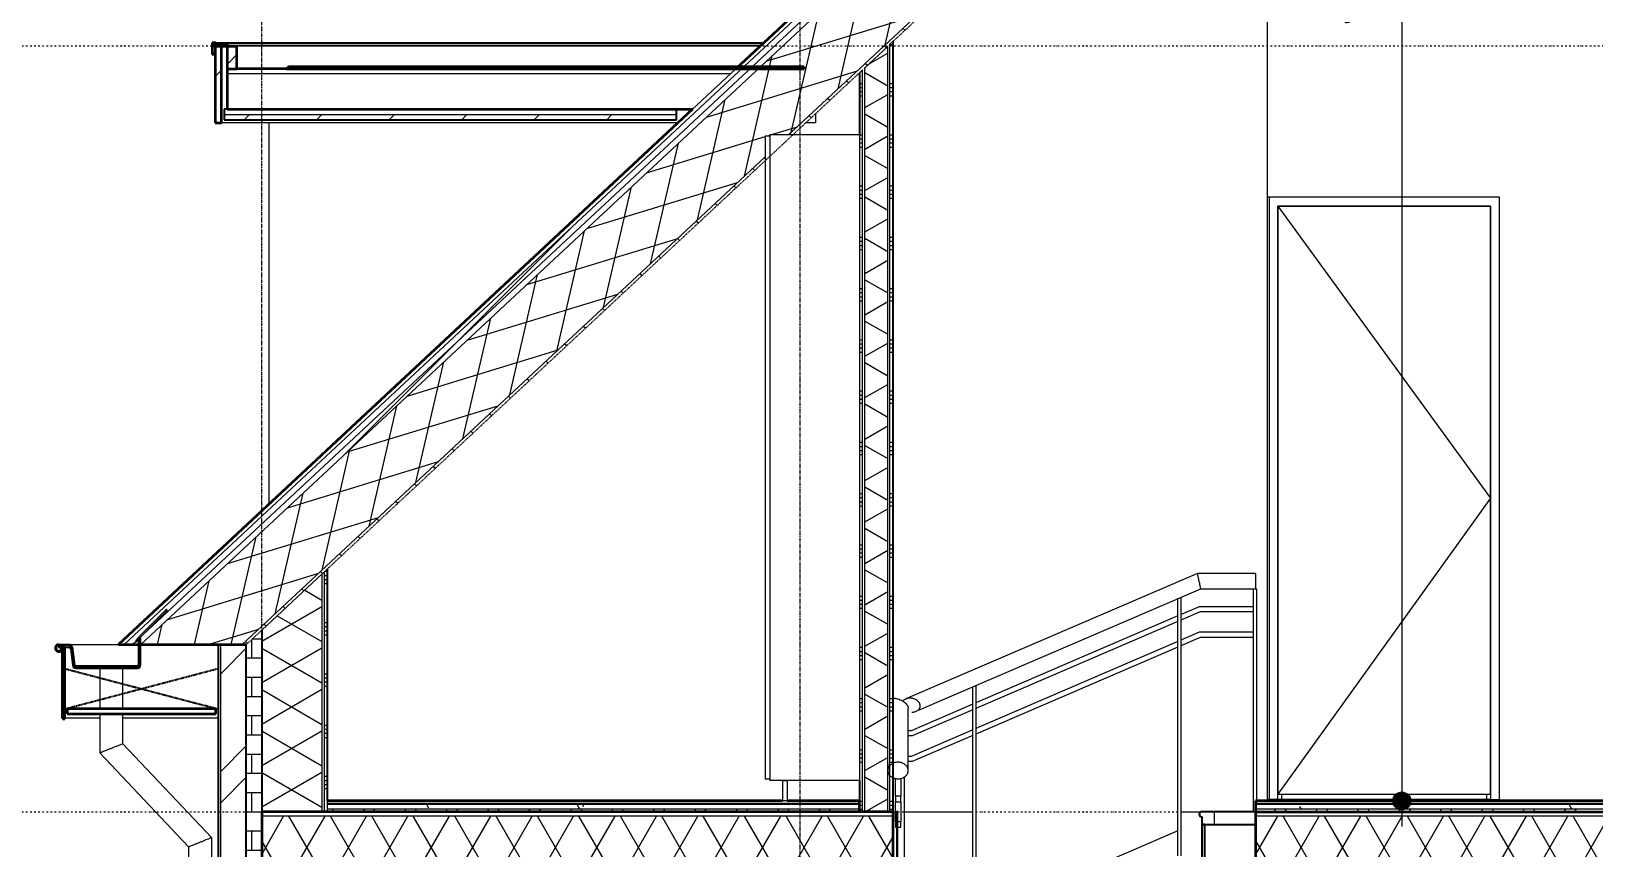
# Model space of a CAD drawing. Header units: millimetres. Extents: x -8591 to 211781, y -3000 to 31870.
# Drawn here: x 176928 to 183026, y 2959 to 6145 of the extents above; entities that cross this region are included whole.
import ezdxf

# ---------------------------------------------------------------- set-up
doc = ezdxf.new("R2010")
doc.units = ezdxf.units.MM
for name, pattern in [('Dash dot', [15.875, 6.35, -4.7625, 0, -4.7625]), ('dash-dot', [5, 3, -1, 0, -1]), ('grid', [24, 15, -3, 3, -3]), ('Overhead', [3.96875, 2.38125, -1.5875])]:
    doc.linetypes.add(name, pattern=pattern)
for name, color, linetype, lineweight in [('A-ANNO-DIMS', 211, 'Continuous', 9), ('A-ANNO-DIMS-100', 211, 'Continuous', 9), ('A-CLNG', 13, 'Continuous', 9), ('A-CLNG-PATT', 13, 'Continuous', 25), ('A-DETL', 90, 'Continuous', 9), ('A-DETL-GENF', 92, 'Continuous', 9), ('A-DOOR', 31, 'Continuous', 9), ('A-FLOR', 192, 'Continuous', 9), ('A-FLOR-HRAL', 11, 'Continuous', 9), ('A-FLOR-LEVL', 51, 'Continuous', 9), ('A-FLOR-MCUT', 51, 'Continuous', 9), ('A-FLOR-OVHD', 1, 'Overhead', 9), ('A-FLOR-PATT', 8, 'Continuous', 9), ('A-ROOF', 132, 'Continuous', 9), ('A-ROOF-MCUT', 132, 'Continuous', 35), ('A-ROOF-OTLN', 132, 'Continuous', 9), ('A-ROOF-PATT', 132, 'Continuous', 35), ('A-WALL', 113, 'Continuous', 9), ('A-WALL-PATT', 111, 'Continuous', 25), ('I-FURN', 30, 'Continuous', 9), ('I-WALL', 2, 'Continuous', 9), ('S-COLS', 52, 'Continuous', 9), ('S-GRID', 1, 'Continuous', 9), ('S-STRS', 31, 'Continuous', 9)]:
    doc.layers.add(name, color=color, linetype=linetype, lineweight=lineweight)
doc.styles.add('Calibri_1', font='calibri.ttf', dxfattribs={"height": 200})
doc.dimstyles.new('00_BR_maatvoering_2_0mm_1', dxfattribs={"dimscale": 304.8, "dimtxt": 235.469685, "dimasz": 0.918635, "dimexe": 0.328084, "dimexo": 0.0625, "dimgap": 0.229659, "dimtad": 1, "dimdec": 0, "dimzin": 0, "dimdsep": 46, "dimtxsty": 'Calibri_1', "dimblk1": 'DOTSMALL', "dimblk2": 'DOTSMALL', "dimsah": 1, "dimcen": 0.09, "dimdle": 0.328084, "dimazin": 0, "dimtfac": 1, "dimtdec": 4, "dimtix": 1, "dimtmove": 2, "dimatfit": 3, "dimfxl": 0.328084, "dimfxlon": 1, "dimtvp": 1, "dimtfill": 1, "dimtolj": 1, "dimtzin": 0, "dimarcsym": 2})
pattern_1 = [(360, (180159.71, 4541.5), (4e-13, 200), []), (360, (180159.71, 4525.5), (4e-13, 200), []), (360, (180159.71, 4509.5), (4e-13, 200), []), (360, (180159.71, 4493.5), (4e-13, 200), [])]
pattern_2 = [(45, (183644.9, 3200), (-141.4214, 141.4214), [])]

# ---------------------------------------------------------------- blocks, each defined once
blk = doc.blocks.new('32_EA_binnenkozijn_hardhout_deurzonderbovenlicht - 900x2730-1443313-B-B')
at = {"layer": 'A-DOOR'}
for p, q in [((-7142.9, 5498), (-7150.9, 5498)), ((-7142.9, 3148), (-7142.9, 5498)), ((-7142.9, 3148), (-7150.9, 3148))]:
    blk.add_line(p, q, dxfattribs=at)
blk = doc.blocks.new('32_EA_binnenkozijn_hardhout_deurzonderbovenlicht - 900x2730-1443314-B-B')
at = {"layer": 'A-DOOR'}
for p, q in [((-6244.9, 5498), (-7142.9, 5498)), ((-6244.9, 3148), (-6244.9, 5498)), ((-7109.9, 5463), (-6279.9, 4323)), ((-6279.9, 5463), (-7109.9, 5463)), ((-7109.9, 5463), (-7109.9, 3168)), ((-7109.9, 3148), (-7109.9, 5463)), ((-7109.9, 5463), (-6279.9, 5463)), ((-6279.9, 3168), (-6279.9, 5463)), ((-6279.9, 5463), (-6279.9, 3148)), ((-6279.9, 4323), (-7109.9, 3168)), ((-7109.9, 3148), (-7142.9, 3148)), ((-7109.9, 3168), (-6279.9, 3168)), ((-7094.9, 3168), (-7094.9, 3148)), ((-6294.9, 3168), (-6294.9, 3148)), ((-6279.9, 3148), (-6244.9, 3148))]:
    blk.add_line(p, q, dxfattribs=at)
blk = doc.blocks.new('73_EA_Standaard_kledingkast_IKEA - 950x350x2600-502274-B-B')
at = {"layer": 'I-FURN'}
for p, q in [((-9110.9, 5737), (-9092.9, 5737)), ((-9110.9, 5737), (-9110.9, 3227)), ((-9092.9, 5742), (-8742.9, 5742)), ((-9092.9, 5742), (-9092.9, 3222)), ((-8742.9, 5742), (-8742.9, 3222)), ((-9092.9, 3227), (-9110.9, 3227)), ((-8742.9, 3222), (-9092.9, 3222)), ((-9042.9, 3222), (-9024.9, 3222)), ((-9042.9, 3222), (-9042.9, 3142)), ((-9024.9, 3222), (-9024.9, 3142)), ((-9024.9, 3142), (-9042.9, 3142))]:
    blk.add_line(p, q, dxfattribs=at)
blk = doc.blocks.new('Railing - 50 x 12mm-673301-B-B')
at = {"layer": 'A-FLOR-HRAL'}
for p, q in [((-7204.9, 3100), (-7204.9, 3969.8)), ((-7204.9, 3969.8), (-7192.9, 3969.8)), ((-7192.9, 3969.8), (-7192.9, 3142))]:
    blk.add_line(p, q, dxfattribs=at)
blk = doc.blocks.new('Railing - 800mm-3473126-B-B')
at = {"layer": 'A-FLOR-HRAL', "lineweight": 18}
blk.add_line((-8593.2, 3101.1), (-8598.2, 3101.1), dxfattribs=at)
at = {"layer": 'A-FLOR-HRAL'}
for p, q in [((-8598.2, 3101.1), (-8598.2, 2919.2)), ((-8593.2, 2919.2), (-8593.2, 3101.1)), ((-8593.2, 2919.2), (-8598.2, 2919.2)), ((-8598.2, 2919.2), (-8598.2, 2177.2)), ((-8593.2, 2177.2), (-8593.2, 2919.2)), ((-8598.2, 2177.2), (-8593.2, 2177.2))]:
    blk.add_line(p, q, dxfattribs=at)
blk = doc.blocks.new('Railing - 50 x 12mm-3473128-B-B')
at = {"layer": 'A-FLOR-HRAL'}
for p, q in [((-8566.5, 2411.1), (-8566.5, 3236.1)), ((-8616.5, 2847), (-8616.5, 2411.1))]:
    blk.add_line(p, q, dxfattribs=at)
blk = doc.blocks.new('Railing - 50 x 12mm-3473130-B-B')
at = {"layer": 'A-FLOR-HRAL'}
for p, q in [((-8300.2, 3586.9), (-8288.2, 3592)), ((-8300.2, 2583.3), (-8300.2, 3586.9)), ((-8288.2, 3592), (-8288.2, 2583.3))]:
    blk.add_line(p, q, dxfattribs=at)
blk = doc.blocks.new('Railing - 800mm-3473132-B-B')
at = {"layer": 'A-FLOR-HRAL'}
blk.add_line((-7500.2, 3025.2), (-8288.2, 2685.9), dxfattribs=at)
blk = doc.blocks.new('Railing - Railing-654637-B-B')
at = {"layer": 'A-FLOR-HRAL'}
for p, q in [((-7423.1, 4030), (-8561.4, 3539.9)), ((-7196.9, 4030), (-7423.1, 4030)), ((-8521.2, 3491.9), (-7410.7, 3970)), ((-7410.7, 3970), (-7196.9, 3970)), ((-7196.9, 3970.7), (-7196.9, 3970)), ((-7500.2, 3864.1), (-8288.2, 3524.9)), ((-7500.2, 3842.4), (-8288.2, 3503.1)), ((-7412.8, 3880), (-7488.2, 3847.5)), ((-7416.9, 3900), (-7487.2, 3869.7)), ((-7204.9, 3900), (-7416.9, 3900)), ((-7204.9, 3880), (-7412.8, 3880)), ((-7416.9, 3800), (-7488.2, 3769.3)), ((-7204.9, 3800), (-7416.9, 3800)), ((-7500.2, 3764.1), (-8288.2, 3424.9)), ((-7500.2, 3742.4), (-8288.2, 3403.1)), ((-7412.8, 3780), (-7488.2, 3747.5)), ((-7204.9, 3780), (-7412.8, 3780)), ((-8552.1, 3260.7), (-8552.1, 3503.9)), ((-8300.2, 3519.7), (-8541.3, 3415.9)), ((-8300.2, 3497.9), (-8537.2, 3395.9)), ((-8541.3, 3415.9), (-8552.1, 3415.9)), ((-8300.2, 3419.7), (-8541.3, 3315.9)), ((-8537.2, 3395.9), (-8552.1, 3395.9)), ((-8300.2, 3397.9), (-8537.2, 3295.9)), ((-8541.3, 3315.9), (-8552.1, 3315.9)), ((-8537.2, 3295.9), (-8552.1, 3295.9)), ((-8632.1, 3286.5), (-8632.1, 3260.7)), ((-8601.5, 3160.7), (-8601.5, 3229.3)), ((-8581.5, 3229.6), (-8581.5, 3160.7)), ((-8601.5, 3060.7), (-8601.5, 3139.1)), ((-8581.5, 3139.1), (-8581.5, 3060.7))]:
    blk.add_line(p, q, dxfattribs=at)
at = {"layer": 'A-FLOR-HRAL', "lineweight": 18}
for p, q in [((-8601.5, 3160.7), (-8601.5, 3139.1)), ((-8581.5, 3160.7), (-8601.5, 3160.7)), ((-8601.5, 3139.1), (-8581.5, 3139.1)), ((-8581.5, 3139.1), (-8581.5, 3160.7)), ((-8601.5, 3060.7), (-8601.5, 3039.1)), ((-8581.5, 3060.7), (-8601.5, 3060.7)), ((-8581.5, 3039.1), (-8581.5, 3060.7)), ((-8601.5, 3039.1), (-8598.2, 3039.1)), ((-8593.2, 3039.1), (-8581.5, 3039.1))]:
    blk.add_line(p, q, dxfattribs=at)
at = {"layer": 'A-FLOR-HRAL', "flags": 128}
for points in [[(-7196.9, 4030), (-7196.9, 4029.2), (-7196.9, 4027), (-7196.9, 4023.5), (-7196.9, 4018.7), (-7196.9, 4013), (-7196.9, 4006.7), (-7196.9, 4000)], [(-7196.9, 4000), (-7196.9, 3993.3), (-7196.9, 3987), (-7196.9, 3981.3), (-7196.9, 3976.5), (-7196.9, 3973), (-7196.9, 3970.8)]]:
    blk.add_lwpolyline(points, dxfattribs=at)
at = {"layer": 'A-FLOR-HRAL'}
for points, knots in [([(-7416.9, 4000), (-7417.3, 4002.2), (-7418.3, 4006.7), (-7420, 4015.3), (-7421.7, 4023.4), (-7422.8, 4028.9), (-7423.1, 4030), (-7423.1, 4030)], [0, 0, 0, 0, 0.142857, 0.285714, 0.571429, 0.785714, 1, 1, 1, 1]), ([(-7410.8, 3970.8), (-7410.9, 3971.3), (-7411.4, 3973.5), (-7412.7, 3979.9), (-7414.8, 3989.9), (-7416.2, 3996.6), (-7416.9, 4000)], [0.1428571, 0.1428571, 0.1428571, 0.1428571, 0.2857143, 0.5714286, 0.7857143, 1, 1, 1, 1]), ([(-8610.9, 3542.9), (-8609.1, 3542.9), (-8606.2, 3542.8), (-8602.1, 3542.4), (-8597.7, 3541.6), (-8594.4, 3540.8), (-8592.1, 3540.1)], [0.6872482, 0.6872482, 0.6872482, 0.6872482, 0.7857143, 0.8392857, 0.8928571, 1, 1, 1, 1]), ([(-8592.1, 3540.1), (-8589, 3539.2), (-8583.1, 3537), (-8574.6, 3532.6), (-8566.9, 3527.4), (-8559.5, 3520.7), (-8554.7, 3514), (-8552.5, 3508.1), (-8552.1, 3505.3), (-8552.1, 3503.9)], [0, 0, 0, 0, 0.142857, 0.285714, 0.428571, 0.571429, 0.785714, 0.892857, 1, 1, 1, 1]), ([(-8511.6, 3528.6), (-8513.2, 3530.5), (-8516.6, 3533.8), (-8523.2, 3538), (-8530.6, 3541), (-8537.9, 3542.7), (-8544.6, 3543.2), (-8549.5, 3542.9), (-8553.4, 3542.3), (-8557.1, 3541.5), (-8559.7, 3540.6), (-8561.4, 3539.9)], [0, 0, 0, 0, 0.142857, 0.285714, 0.428571, 0.571429, 0.678571, 0.785714, 0.839286, 0.892857, 1, 1, 1, 1]), ([(-8537.5, 3488.7), (-8535.7, 3488.7), (-8532.9, 3488.8), (-8529.2, 3489.4), (-8525.5, 3490.2), (-8522.9, 3491.1), (-8521.2, 3491.9)], [0.6872482, 0.6872482, 0.6872482, 0.6872482, 0.7857143, 0.8392857, 0.8928571, 1, 1, 1, 1]), ([(-8521.2, 3491.9), (-8518.9, 3492.9), (-8514.9, 3495.1), (-8510, 3499.7), (-8506.8, 3505), (-8505, 3511.8), (-8505.8, 3518.5), (-8508.5, 3524.5), (-8510.5, 3527.3), (-8511.6, 3528.6)], [0, 0, 0, 0, 0.142857, 0.285714, 0.428571, 0.571429, 0.785714, 0.892857, 1, 1, 1, 1])]:
    blk.add_open_spline(points, degree=3, knots=knots, dxfattribs=at)
for points in [[(-7410.7, 3970), (-7410.7, 3970), (-7410.7, 3970.2), (-7410.8, 3970.7)], [(-8561.4, 3539.9), (-8563.7, 3538.9), (-8567.7, 3536.6), (-8571, 3533.6), (-8572.3, 3532)]]:
    blk.add_open_spline(points, degree=3, dxfattribs=at)
at = {"layer": 'A-FLOR-HRAL', "lineweight": 18}
for points, knots in [([(-8592.1, 3293.1), (-8594.8, 3293.1), (-8600.2, 3292.6), (-8608.2, 3290.6), (-8614.3, 3287.8), (-8618.9, 3284.8), (-8621.8, 3282.4), (-8624.2, 3280), (-8625.9, 3278), (-8627.1, 3276.4), (-8628.2, 3274.7), (-8629.4, 3272.5), (-8630.6, 3269.7), (-8631.7, 3265.8), (-8632.1, 3262.8), (-8632.1, 3260.7)], [0, 0, 0, 0, 0.142857, 0.285714, 0.428571, 0.5, 0.571429, 0.625, 0.678571, 0.705357, 0.732143, 0.785714, 0.839286, 0.892857, 1, 1, 1, 1]), ([(-8552.1, 3260.7), (-8552.1, 3262.1), (-8552.3, 3264.8), (-8553.2, 3268.7), (-8554.5, 3271.9), (-8555.8, 3274.3), (-8557.2, 3276.6), (-8558.8, 3278.7), (-8560.7, 3280.7), (-8562.6, 3282.6), (-8565.2, 3284.8), (-8569.2, 3287.4), (-8573.2, 3289.3), (-8577, 3290.7), (-8581, 3291.9), (-8586, 3292.8), (-8590, 3293.1), (-8592.1, 3293.1)], [0, 0, 0, 0, 0.071429, 0.142857, 0.214286, 0.25, 0.285714, 0.357143, 0.392857, 0.428571, 0.5, 0.571429, 0.678571, 0.732143, 0.785714, 0.892857, 1, 1, 1, 1]), ([(-8632.1, 3260.7), (-8632.1, 3259.3), (-8631.8, 3256.6), (-8630.9, 3252.7), (-8629.7, 3249.5), (-8628.4, 3247.1), (-8627, 3244.8), (-8625.3, 3242.6), (-8623.5, 3240.6), (-8621.6, 3238.8), (-8618.9, 3236.6), (-8614.9, 3234), (-8611, 3232.1), (-8607.1, 3230.7), (-8603.2, 3229.5), (-8598.2, 3228.6), (-8594.1, 3228.3), (-8592.1, 3228.3)], [0, 0, 0, 0, 0.071429, 0.142857, 0.214286, 0.25, 0.285714, 0.357143, 0.392857, 0.428571, 0.5, 0.571429, 0.678571, 0.732143, 0.785714, 0.892857, 1, 1, 1, 1]), ([(-8592.1, 3228.3), (-8589.3, 3228.3), (-8583.9, 3228.8), (-8576, 3230.8), (-8569.8, 3233.6), (-8565.3, 3236.6), (-8562.3, 3239), (-8559.9, 3241.4), (-8558.3, 3243.3), (-8557.1, 3245), (-8556, 3246.7), (-8554.8, 3248.9), (-8553.6, 3251.7), (-8552.5, 3255.6), (-8552.1, 3258.6), (-8552.1, 3260.7)], [0, 0, 0, 0, 0.142857, 0.285714, 0.428571, 0.5, 0.571429, 0.625, 0.678571, 0.705357, 0.732143, 0.785714, 0.839286, 0.892857, 1, 1, 1, 1])]:
    blk.add_open_spline(points, degree=3, knots=knots, dxfattribs=at)
for name, p in [('Railing - 50 x 12mm-673301-B-B', (0, 0)), ('Railing - 50 x 12mm-3473130-B-B', (800, 344.4)), ('Railing - 50 x 12mm-3473130-B-B', (0, 0)), ('Railing - 50 x 12mm-3473128-B-B', (0, 0)), ('Railing - 800mm-3473126-B-B', (0, 0)), ('Railing - 800mm-3473132-B-B', (0, 0))]:
    blk.add_blockref(name, p)
blk = doc.blocks.new('Top Rail Type - Top Rail_Internal_-654664-B-B')
at = {"layer": 'A-FLOR-HRAL'}
for p, q in [((-7423.1, 4030), (-8561.4, 3539.9)), ((-7196.9, 4030), (-7423.1, 4030)), ((-8521.2, 3491.9), (-7410.7, 3970)), ((-7410.7, 3970), (-7196.9, 3970)), ((-7196.9, 3970.7), (-7196.9, 3970)), ((-8552.1, 3260.7), (-8552.1, 3503.9)), ((-8632.1, 3286.5), (-8632.1, 3260.7))]:
    blk.add_line(p, q, dxfattribs=at)
at = {"layer": 'A-FLOR-HRAL', "flags": 128}
for points in [[(-7196.9, 4030), (-7196.9, 4029.2), (-7196.9, 4027), (-7196.9, 4023.5), (-7196.9, 4018.7), (-7196.9, 4013), (-7196.9, 4006.7), (-7196.9, 4000)], [(-7196.9, 4000), (-7196.9, 3993.3), (-7196.9, 3987), (-7196.9, 3981.3), (-7196.9, 3976.5), (-7196.9, 3973), (-7196.9, 3970.8)]]:
    blk.add_lwpolyline(points, dxfattribs=at)
at = {"layer": 'A-FLOR-HRAL'}
for points, knots in [([(-7416.9, 4000), (-7417.3, 4002.2), (-7418.3, 4006.7), (-7420, 4015.3), (-7421.7, 4023.4), (-7422.8, 4028.9), (-7423.1, 4030), (-7423.1, 4030)], [0, 0, 0, 0, 0.142857, 0.285714, 0.571429, 0.785714, 1, 1, 1, 1]), ([(-7410.8, 3970.8), (-7410.9, 3971.3), (-7411.4, 3973.5), (-7412.7, 3979.9), (-7414.8, 3989.9), (-7416.2, 3996.6), (-7416.9, 4000)], [0.1428571, 0.1428571, 0.1428571, 0.1428571, 0.2857143, 0.5714286, 0.7857143, 1, 1, 1, 1]), ([(-8610.9, 3542.9), (-8609.1, 3542.9), (-8606.2, 3542.8), (-8602.1, 3542.4), (-8597.7, 3541.6), (-8594.4, 3540.8), (-8592.1, 3540.1)], [0.6872482, 0.6872482, 0.6872482, 0.6872482, 0.7857143, 0.8392857, 0.8928571, 1, 1, 1, 1]), ([(-8592.1, 3540.1), (-8589, 3539.2), (-8583.1, 3537), (-8574.6, 3532.6), (-8566.9, 3527.4), (-8559.5, 3520.7), (-8554.7, 3514), (-8552.5, 3508.1), (-8552.1, 3505.3), (-8552.1, 3503.9)], [0, 0, 0, 0, 0.142857, 0.285714, 0.428571, 0.571429, 0.785714, 0.892857, 1, 1, 1, 1]), ([(-8511.6, 3528.6), (-8513.2, 3530.5), (-8516.6, 3533.8), (-8523.2, 3538), (-8530.6, 3541), (-8537.9, 3542.7), (-8544.6, 3543.2), (-8549.5, 3542.9), (-8553.4, 3542.3), (-8557.1, 3541.5), (-8559.7, 3540.6), (-8561.4, 3539.9)], [0, 0, 0, 0, 0.142857, 0.285714, 0.428571, 0.571429, 0.678571, 0.785714, 0.839286, 0.892857, 1, 1, 1, 1]), ([(-8537.5, 3488.7), (-8535.7, 3488.7), (-8532.9, 3488.8), (-8529.2, 3489.4), (-8525.5, 3490.2), (-8522.9, 3491.1), (-8521.2, 3491.9)], [0.6872482, 0.6872482, 0.6872482, 0.6872482, 0.7857143, 0.8392857, 0.8928571, 1, 1, 1, 1]), ([(-8521.2, 3491.9), (-8518.9, 3492.9), (-8514.9, 3495.1), (-8510, 3499.7), (-8506.8, 3505), (-8505, 3511.8), (-8505.8, 3518.5), (-8508.5, 3524.5), (-8510.5, 3527.3), (-8511.6, 3528.6)], [0, 0, 0, 0, 0.142857, 0.285714, 0.428571, 0.571429, 0.785714, 0.892857, 1, 1, 1, 1]), ([(-8592.1, 3293.1), (-8594.8, 3293.1), (-8600.2, 3292.6), (-8608.2, 3290.6), (-8614.3, 3287.8), (-8618.9, 3284.8), (-8621.8, 3282.4), (-8624.2, 3280), (-8625.9, 3278), (-8627.1, 3276.4), (-8628.2, 3274.7), (-8629.4, 3272.5), (-8630.6, 3269.7), (-8631.7, 3265.8), (-8632.1, 3262.8), (-8632.1, 3260.7)], [0, 0, 0, 0, 0.142857, 0.285714, 0.428571, 0.5, 0.571429, 0.625, 0.678571, 0.705357, 0.732143, 0.785714, 0.839286, 0.892857, 1, 1, 1, 1]), ([(-8552.1, 3260.7), (-8552.1, 3262.1), (-8552.3, 3264.8), (-8553.2, 3268.7), (-8554.5, 3271.9), (-8555.8, 3274.3), (-8557.2, 3276.6), (-8558.8, 3278.7), (-8560.7, 3280.7), (-8562.6, 3282.6), (-8565.2, 3284.8), (-8569.2, 3287.4), (-8573.2, 3289.3), (-8577, 3290.7), (-8581, 3291.9), (-8586, 3292.8), (-8590, 3293.1), (-8592.1, 3293.1)], [0, 0, 0, 0, 0.071429, 0.142857, 0.214286, 0.25, 0.285714, 0.357143, 0.392857, 0.428571, 0.5, 0.571429, 0.678571, 0.732143, 0.785714, 0.892857, 1, 1, 1, 1]), ([(-8632.1, 3260.7), (-8632.1, 3259.3), (-8631.8, 3256.6), (-8630.9, 3252.7), (-8629.7, 3249.5), (-8628.4, 3247.1), (-8627, 3244.8), (-8625.3, 3242.6), (-8623.5, 3240.6), (-8621.6, 3238.8), (-8618.9, 3236.6), (-8614.9, 3234), (-8611, 3232.1), (-8607.1, 3230.7), (-8603.2, 3229.5), (-8598.2, 3228.6), (-8594.1, 3228.3), (-8592.1, 3228.3)], [0, 0, 0, 0, 0.071429, 0.142857, 0.214286, 0.25, 0.285714, 0.357143, 0.392857, 0.428571, 0.5, 0.571429, 0.678571, 0.732143, 0.785714, 0.892857, 1, 1, 1, 1]), ([(-8592.1, 3228.3), (-8589.3, 3228.3), (-8583.9, 3228.8), (-8576, 3230.8), (-8569.8, 3233.6), (-8565.3, 3236.6), (-8562.3, 3239), (-8559.9, 3241.4), (-8558.3, 3243.3), (-8557.1, 3245), (-8556, 3246.7), (-8554.8, 3248.9), (-8553.6, 3251.7), (-8552.5, 3255.6), (-8552.1, 3258.6), (-8552.1, 3260.7)], [0, 0, 0, 0, 0.142857, 0.285714, 0.428571, 0.5, 0.571429, 0.625, 0.678571, 0.705357, 0.732143, 0.785714, 0.839286, 0.892857, 1, 1, 1, 1])]:
    blk.add_open_spline(points, degree=3, knots=knots, dxfattribs=at)
for points in [[(-7410.7, 3970), (-7410.7, 3970), (-7410.7, 3970.2), (-7410.8, 3970.7)], [(-8561.4, 3539.9), (-8563.7, 3538.9), (-8567.7, 3536.6), (-8571, 3533.6), (-8572.3, 3532)]]:
    blk.add_open_spline(points, degree=3, dxfattribs=at)
blk = doc.blocks.new('Gutter - 47_EB_BAKGOOT met aanslaghout-2891376-B-B')
at = {"layer": 'A-DETL-GENF'}
for p, q in [((-11448.6, 3888.7), (-11554, 3783.3)), ((-11546.8, 3782.1), (-11444.3, 3884.5)), ((-11552.8, 3786.4), (-11552.8, 3671.6)), ((-11546.8, 3671.6), (-11546.8, 3782.1)), ((-11828.2, 3747.1), (-11867.8, 3747.1)), ((-11867.8, 3747.1), (-11867.8, 3741.1)), ((-11867.8, 3741.1), (-11828.2, 3741.1)), ((-11866.8, 3750.1), (-11828, 3748.5)), ((-11862.8, 3741.3), (-11857.2, 3740.4)), ((-11856.4, 3740.1), (-11854.8, 3739.1)), ((-11821.3, 3734.9), (-11813.4, 3670.1)), ((-11815.8, 3741.8), (-11807.4, 3670.4)), ((-11807.5, 3670.8), (-11815.3, 3735.6)), ((-11558.5, 3775), (-11565.9, 3764.7)), ((-11553, 3672.1), (-11553, 3773.3)), ((-11801.4, 3665.1), (-11560, 3665.1)), ((-11559.8, 3664.6), (-11800.4, 3664.6)), ((-11800.4, 3658.6), (-11559.8, 3658.6))]:
    blk.add_line(p, q, dxfattribs=at)
for centre, radius, start, end in [((-11448.1, 3885), 3.74, 351.80164, 98.50372), ((-11866.8, 3738.1), 12, 90.00149, 4.76514), ((-11857.5, 3738.4), 2, 57.98857, 80.5062), ((-11828.2, 3734.1), 13, 6.91154, 90), ((-11828.2, 3734.1), 7, 6.91133, 90), ((-11828, 3734.1), 14.4, 32.00754, 90), ((-11556, 3773.3), 3, 0, 144.14291), ((-11800.4, 3671.7), 13.1, 186.91133, 270), ((-11800.4, 3671.7), 7.11, 186.91154, 270), ((-11801.4, 3671.2), 6.08, 186.78912, 270), ((-11560, 3672.1), 7, 270, 0), ((-11559.8, 3671.6), 7, 270, 0), ((-11559.8, 3671.6), 13, 270, 0)]:
    blk.add_arc(centre, radius, start, end, dxfattribs=at)
blk = doc.blocks.new('28_EB_HWA_grote slag - TRON60x2_5-3479251-B-B')
at = {"layer": 'S-COLS'}
for p, q in [((-11617, 3667), (-11707, 3667)), ((-11707, 3665.1), (-11707, 3501.1)), ((-11617, 3501.1), (-11617, 3665.1)), ((-11707, 3482.1), (-11707, 3329.1)), ((-11617, 3364.9), (-11617, 3482.1)), ((-11270.3, 2998.6), (-11617, 3364.9)), ((-11707, 3329.1), (-11360.3, 2962.8)), ((-11270.3, 0), (-11270.3, 2998.6)), ((-11360.3, 2962.8), (-11360.3, 0))]:
    blk.add_line(p, q, dxfattribs=at)
for points in [[(-11617, 3364.9), (-11617, 3364.9), (-11618, 3364.5), (-11622.6, 3362.7), (-11629.8, 3359.8), (-11637.6, 3356.7), (-11644.7, 3353.9), (-11650.3, 3351.7), (-11656.1, 3349.4), (-11662, 3347), (-11667.9, 3344.7), (-11673.7, 3342.4), (-11679.2, 3340.1), (-11686.3, 3337.3), (-11694.2, 3334.2), (-11701.4, 3331.3), (-11705.9, 3329.5), (-11707, 3329.1), (-11707, 3329.1)], [(-11270.3, 2998.6), (-11270.3, 2998.6), (-11271.3, 2998.2), (-11275.9, 2996.4), (-11283.1, 2993.5), (-11290.9, 2990.4), (-11298, 2987.6), (-11303.6, 2985.3), (-11309.4, 2983), (-11315.3, 2980.7), (-11321.2, 2978.4), (-11327, 2976), (-11332.5, 2973.8), (-11339.6, 2971), (-11347.5, 2967.9), (-11354.7, 2965), (-11359.2, 2963.2), (-11360.3, 2962.8), (-11360.3, 2962.8)]]:
    blk.add_open_spline(points, degree=3, knots=[0, 0, 0, 0, 0.083333, 0.166667, 0.25, 0.333333, 0.375, 0.416667, 0.458333, 0.5, 0.541667, 0.583333, 0.625, 0.666667, 0.75, 0.833333, 0.916667, 1, 1, 1, 1], dxfattribs=at)
blk = doc.blocks.new('DIMBLOCK53-B-B')
at = {"layer": 'A-ANNO-DIMS-100'}
h = blk.add_hatch(color=256, dxfattribs=at)
edge = h.paths.add_edge_path()
edge.add_arc((182276.6, 8104.5), 35, 0, 360)
h = blk.add_hatch(color=256, dxfattribs=at)
edge = h.paths.add_edge_path()
edge.add_arc((182276.6, 3142), 35, 0, 360)
for p, q in [((182276.6, 8204.5), (182276.6, 3042)), ((182276.6, 8104.5), (182176.6, 8104.5)), ((182276.6, 8104.5), (182376.6, 8104.5)), ((182276.6, 3142), (182176.6, 3142)), ((182276.6, 3142), (182376.6, 3142))]:
    blk.add_line(p, q, dxfattribs=at)
for centre in [(182276.6, 8104.5), (182276.6, 3142)]:
    blk.add_circle(centre, 35, dxfattribs=at)
at = {"layer": 'A-ANNO-DIMS-100', "color": 0, "insert": (181929.4, 6170.5), "char_height": 200, "width": 778.208, "attachment_point": 1, "rotation": 90, "line_spacing_factor": 1.158048, "style": 'Calibri_1', "bg_fill": 3, "box_fill_scale": 1.25, "bg_fill_color": 256, "bg_fill_true_color": 13158600, "bg_fill_transparency": 0}
blk.add_mtext('4963', dxfattribs=at)
blk = doc.blocks.new('_DotSmall')
at = {"color": 0, "linetype": 'ByBlock', "const_width": 0.5}
blk.add_lwpolyline([(-0.0625, 0, 1), (0.0625, 0, 1)], format="xyb", close=True, dxfattribs=at)

msp = doc.modelspace()

# ---------------------------------------------------------------- hatches: boundary and pattern name
at = {"layer": 'A-CLNG-PATT', "lineweight": 9}
h = msp.add_hatch(dxfattribs=at)
h.set_pattern_fill('FP_201', color=256, style=0, pattern_type=2)
h.set_pattern_definition(pattern_2)
h.paths.add_polyline_path([(179445.5, 5799.8), (179445.5, 5818.8), (177680.8, 5818.8), (177680.8, 5799.8), (179313.3, 5799.8)])
at = {"layer": 'A-FLOR-PATT'}
h = msp.add_hatch(dxfattribs=at)
h.set_pattern_fill('FP_214', color=256, style=0, pattern_type=2)
h.set_pattern_definition([(0, (183644.89, 3200), (406.4, 101.6), [33.528, -271.272, 33.528, -271.272, -1625.6]), (0, (183644.89, 3200), (406.4, 101.6), [-609.6, 33.528, -576.072, 33.528, -271.272, -711.2]), (0, (183644.89, 3200), (406.4, 101.6), [-1524, 33.528, -169.672, 33.528, -474.472]), (120, (183797.29, 3250.8), (-291.1882, 301.1527), [33.528, -271.272, 33.528, -271.272, -1625.6]), (120, (183797.29, 3250.8), (-291.1882, 301.1527), [-609.6, 33.528, -576.072, 33.528, -271.272, -711.2]), (120, (183797.29, 3250.8), (-291.1882, 301.1527), [-1524, 33.528, -169.672, 33.528, -474.472]), (240, (183848.09, 3454), (-115.2118, -402.7527), [33.528, -271.272, 33.528, -271.272, -1625.6]), (240, (183848.09, 3454), (-115.2118, -402.7527), [-609.6, 33.528, -576.072, 33.528, -271.272, -711.2]), (240, (183848.09, 3454), (-115.2118, -402.7527), [-1524, 33.528, -169.672, 33.528, -474.472])])
h.paths.add_polyline_path([(183753, 3110), (187785.7, 3110), (187785.7, 3128), (183251.7, 3128), (183251.7, 3110), (183698.9, 3110)])
h.paths.add_polyline_path([(178447, 3110), (180159.7, 3110), (180159.7, 3128), (178083.8, 3128), (178083.8, 3110)])
h.paths.add_polyline_path([(181705.7, 3110), (183119.7, 3110), (183119.7, 3128), (181705.7, 3128)])
h = msp.add_hatch(dxfattribs=at)
h.set_pattern_fill('FP_213', color=256, angle=-120, style=0, pattern_type=2)
h.set_pattern_definition([(240, (182934.76, 3142), (121.2436, -70), []), (300, (182934.76, 3142), (121.2436, 70), [])])
h.paths.add_polyline_path([(183753, 3100), (187785.7, 3100), (187785.7, 3110), (183251.7, 3110), (183251.7, 3100), (183698.9, 3100)])
h.paths.add_polyline_path([(178447, 3100), (180159.7, 3100), (180159.7, 3110), (178083.8, 3110), (178083.8, 3100)])
h.paths.add_polyline_path([(181705.7, 3100), (183119.7, 3100), (183119.7, 3110), (181705.7, 3110)])
h = msp.add_hatch(dxfattribs=at)
h.set_pattern_fill('FP_180', color=256, angle=180, style=0, pattern_type=2)
h.set_pattern_definition([(180, (182934.76, 3100), (-1e-14, -100), [])])
h.paths.add_polyline_path([(188042.2, 3082), (188042.2, 3100), (181705.7, 3100), (181705.7, 3082), (187976.2, 3082)])
h.paths.add_polyline_path([(178013.9, 3082), (180291.7, 3082), (180291.7, 3100), (177827.3, 3100), (177827.3, 3082)])
h = msp.add_hatch(dxfattribs=at)
h.set_pattern_fill('FP_179', color=256, angle=-120, style=0, pattern_type=2)
h.set_pattern_definition([(240, (182934.76, 3100), (121.2436, -70), []), (300, (182934.76, 3100), (121.2436, 70), [])])
h.paths.add_polyline_path([(187976.2, 2847), (188042.2, 2847), (188042.2, 3082), (181705.7, 3082), (181705.7, 2847), (187807.2, 2847)])
h.paths.add_polyline_path([(177827.3, 2847), (180291.7, 2847), (180291.7, 3082), (177827.3, 3082)])
at = {"layer": 'A-ROOF-PATT', "lineweight": 9}
h = msp.add_hatch(dxfattribs=at)
h.set_pattern_fill('FP_201', color=256, style=0, pattern_type=2)
h.set_pattern_definition(pattern_2)
h.paths.add_polyline_path([(177323.1, 3752.1), (182434.8, 8518.8), (182890, 8094.3), (182905, 8110.4), (182434.8, 8548.9), (177290.8, 3752.1)])
h.paths.add_polyline_path([(185001.7, 6125.1), (185016.7, 6141.2), (183738.1, 7333.5), (183723.1, 7317.4), (184944.2, 6178.7)])
h = msp.add_hatch(dxfattribs=at)
h.set_pattern_fill('FP_201', color=256, style=0, pattern_type=2)
h.set_pattern_definition(pattern_2)
h.paths.add_polyline_path([(177355.3, 3752.1), (182434.8, 8488.7), (182875, 8078.2), (182890, 8094.3), (182434.8, 8518.8), (177323.1, 3752.1)])
h.paths.add_polyline_path([(184986.7, 6109), (185001.7, 6125.1), (183723.1, 7317.4), (183708.1, 7301.3), (184944.2, 6148.6)])
h = msp.add_hatch(dxfattribs=at)
h.set_pattern_fill('FP_207', color=256, angle=-120, style=0, pattern_type=2)
h.set_pattern_definition([(197, (185017.74, 6160.74), (40.932, -133.8827), []), (257, (185017.74, 6160.74), (136.4118, -31.4931), [])])
h.paths.add_polyline_path([(177355.3, 3752.1), (177751.2, 3752.1), (179791.7, 5654.9), (179791.7, 5737), (179809.7, 5737), (179809.7, 5742), (179885.1, 5742), (182434.8, 8119.6), (182532.9, 8028.1), (182838.2, 8038.7), (182875, 8078.2), (182434.8, 8488.7), (177364.1, 3760.3)])
h.paths.add_polyline_path([(184802.6, 5911.5), (184986.7, 6109), (183708.1, 7301.3), (183671.3, 7261.9), (183681.9, 6956.6), (184717, 5991.3)])
h = msp.add_hatch(dxfattribs=at)
h.set_pattern_fill('FP_208', color=256, angle=180, style=0, pattern_type=2)
h.set_pattern_definition([(137, (185017.74, 6160.74), (-68.1998, -73.1354), [])])
h.paths.add_polyline_path([(177751.2, 3752.1), (177767.3, 3752.1), (179791.7, 5639.8), (179791.7, 5654.9), (177985.7, 3970.7)])
h.paths.add_polyline_path([(179899.5, 5742), (179901.3, 5742), (182434.8, 8104.5), (182517.3, 8027.5), (182532.9, 8028.1), (182434.8, 8119.6), (179885.1, 5742)])
h.paths.add_polyline_path([(184795.1, 5903.5), (184802.6, 5911.5), (183681.9, 6956.6), (183682.5, 6941), (184700.9, 5991.3)])
h = msp.add_hatch(dxfattribs=at)
h.set_pattern_fill('FP_201', color=256, style=0, pattern_type=2)
h.set_pattern_definition(pattern_2)
h.paths.add_polyline_path([(177670.8, 5787.8), (177670.8, 6087.8), (177645.8, 6087.8), (177645.8, 5787.8)])
h = msp.add_hatch(dxfattribs=at)
h.set_pattern_fill('FP_201', color=256, style=0, pattern_type=2)
h.set_pattern_definition(pattern_2)
h.paths.add_polyline_path([(177692.8, 5998.8), (177730.8, 5998.8), (177730.8, 6087.8), (177692.8, 6087.8)])
h = msp.add_hatch(dxfattribs=at)
h.set_pattern_fill('FP_217', color=256, angle=180, style=0, pattern_type=2)
h.set_pattern_definition([(180, (178759.34, 5998.79), (-1e-14, -100), [])])
h.paths.add_polyline_path([(179658.8, 5980.8), (179678.1, 5998.8), (177692.8, 5998.8), (177692.8, 5980.8), (179313.3, 5980.8)])
h = msp.add_hatch(dxfattribs=at)
h.set_pattern_fill('FP_218', color=256, angle=-120, style=0, pattern_type=2)
h.set_pattern_definition([(60, (188902.59, 0), (-121.2436, 70), []), (120, (188902.59, 0), (-121.2436, -70), [])])
h.paths.add_polyline_path([(179943.8, 5998.8), (179943.8, 6006.8), (177931.8, 6006.8), (177931.8, 5998.8), (179854.7, 5998.8)])
at = {"layer": 'A-WALL-PATT', "lineweight": 9}
h = msp.add_hatch(dxfattribs=at)
h.set_pattern_fill('FP_195', color=256, angle=-90, style=0, pattern_type=2)
h.set_pattern_definition(pattern_1)
h.paths.add_polyline_path([(180291.7, 3100), (180291.7, 6106.1), (180279.2, 6094.4), (180279.2, 3100)])
h = msp.add_hatch(dxfattribs=at)
h.set_pattern_fill('FP_196', color=256, angle=-120, style=0, pattern_type=2)
h.set_pattern_definition([(330, (180159.71, 4541.5), (70, 121.244), []), (30, (180159.71, 4541.5), (-70, 121.244), [])])
h.paths.add_polyline_path([(180270.2, 3100), (180270.2, 6086), (180181.2, 6003), (180181.2, 3100)])
h = msp.add_hatch(dxfattribs=at)
h.set_pattern_fill('FP_195', color=256, angle=-90, style=0, pattern_type=2)
h.set_pattern_definition(pattern_1)
h.paths.add_polyline_path([(180172.2, 3100), (180172.2, 5994.7), (180159.7, 5983), (180159.7, 3100)])
h = msp.add_hatch(dxfattribs=at)
h.set_pattern_fill('FP_209', color=256, angle=240, style=0, pattern_type=2)
h.set_pattern_definition([(150, (178083.81, 3590), (-70, -121.244), []), (210, (178083.81, 3590), (70, -121.244), [])])
h.paths.add_polyline_path([(178062.3, 3100), (178062.3, 4027.1), (177827.3, 3808), (177827.3, 3100), (178013.9, 3100)])
h = msp.add_hatch(dxfattribs=at)
h.set_pattern_fill('FP_210', color=256, angle=270, style=0, pattern_type=2)
h.set_pattern_definition([(180, (178083.81, 3590), (-4e-13, -200), []), (180, (178083.81, 3606), (-4e-13, -200), []), (180, (178083.81, 3622), (-4e-13, -200), []), (180, (178083.81, 3638), (-4e-13, -200), [])])
h.paths.add_polyline_path([(178083.8, 3100), (178083.8, 4047.2), (178071.3, 4035.5), (178071.3, 3100)])
h = msp.add_hatch(dxfattribs=at)
h.set_pattern_fill('FP_197', color=256, style=0, pattern_type=2)
h.set_pattern_definition([(0, (179814.1, 3100), (0, 75), []), (90, (179814.1, 3100), (-112.5, 75), [75, -75])])
h.paths.add_polyline_path([(177767.3, 2674.3), (177827.3, 2674.3), (177827.3, 2800), (177825.7, 2800), (177825.7, 2848), (177827.3, 2848), (177827.3, 3808), (177767.3, 3752), (177767.3, 2758.4)])
h.paths.add_polyline_path([(179759.1, 2674.3), (179759.1, 2800), (178077.3, 2800), (178077.3, 2674.3), (178447, 2674.3)])
h = msp.add_hatch(dxfattribs=at)
h.set_pattern_fill('FP_185', color=256, style=0, pattern_type=2)
h.set_pattern_definition([(45, (183644.9, 3200), (-251.447, 251.447), []), (45, (183644.9, 3581), (-251.447, 251.447), [])])
h.paths.add_polyline_path([(177767.3, 2674.3), (177767.3, 3752.1), (177667.3, 3752.1), (177667.3, 2674.3)])
at = {"layer": 'S-STRS'}
h = msp.add_hatch(dxfattribs=at)
h.set_pattern_fill('FP_203', color=256, style=0, pattern_type=2)
h.set_pattern_definition([(90, (183644.9, 3200), (-300, 2e-14), [])])
h.paths.add_polyline_path([(181695.6, 3050), (181705.7, 3050), (181705.7, 3100), (181495.7, 3100), (181487.1, 3095), (181487.1, 3085), (181495.7, 3080), (181495.7, 3050)])

# ---------------------------------------------------------------- linework, layer by layer
at = {"layer": 'A-CLNG', "lineweight": 25}
for p, q in [((179445.5, 5840.8), (177680.8, 5840.8)), ((177680.8, 5840.8), (177680.8, 5799.8)), ((177680.8, 5799.8), (179445.5, 5799.8)), ((179445.5, 5799.8), (179445.5, 5840.8))]:
    msp.add_line(p, q, dxfattribs=at)
at = {"layer": 'A-CLNG'}
msp.add_line((179445.5, 5818.8), (177680.8, 5818.8), dxfattribs=at)
at = {"layer": 'A-DETL', "linetype": 'dash-dot', "lineweight": 25}
for p, q in [((177058.8, 3658.6), (177657.3, 3501.1)), ((177058.8, 3501.1), (177657.3, 3658.6))]:
    msp.add_line(p, q, dxfattribs=at)
at = {"layer": 'A-FLOR', "lineweight": 35}
for p, q in [((179859.7, 3142), (178083.8, 3142)), ((180159.7, 3142), (179877.7, 3142)), ((180159.7, 3100), (180159.7, 3142)), ((181705.7, 3142), (181705.7, 2847)), ((183119.7, 3142), (181705.7, 3142)), ((180291.7, 3100), (177827.3, 3100)), ((177827.3, 3100), (177827.3, 2847)), ((180291.7, 2847), (180291.7, 3100)), ((181705.7, 3100), (183251.7, 3100))]:
    msp.add_line(p, q, dxfattribs=at)
at = {"layer": 'A-FLOR'}
for p, q in [((180336.1, 3100), (180602.4, 3100)), ((181414.4, 3100), (181495.7, 3100))]:
    msp.add_line(p, q, dxfattribs=at)
at = {"layer": 'A-FLOR-LEVL', "linetype": 'Dash dot'}
for p, q in [((175342, 6088.8), (191376.6, 6088.8)), ((175342, 3100), (191376.6, 3100))]:
    msp.add_line(p, q, dxfattribs=at)
at = {"layer": 'A-FLOR-MCUT'}
for p, q in [((180159.7, 3132), (178083.8, 3132)), ((180159.7, 3128), (178083.8, 3128)), ((180159.7, 3110), (178083.8, 3110)), ((183119.7, 3132), (181705.7, 3132)), ((183119.7, 3128), (181705.7, 3128)), ((183119.7, 3110), (181705.7, 3110)), ((180291.7, 3082), (177827.3, 3082)), ((188042.2, 3082), (181705.7, 3082))]:
    msp.add_line(p, q, dxfattribs=at)
at = {"layer": 'A-FLOR-OVHD'}
for p, q in [((180291.7, 6106.1), (182434.8, 8104.5)), ((178083.8, 4047.2), (180159.7, 5983)), ((177767.3, 3752.1), (177827.3, 3808))]:
    msp.add_line(p, q, dxfattribs=at)
at = {"layer": 'A-ROOF'}
for p, q in [((177290.8, 3752.1), (182434.8, 8548.9)), ((177323.1, 3752.1), (182434.8, 8518.8)), ((177355.3, 3752.1), (182434.8, 8488.7)), ((179885.1, 5742), (182434.8, 8119.6)), ((177692.8, 5980.8), (179658.8, 5980.8)), ((179678.1, 5998.8), (179508.7, 5840.8)), ((177751.2, 3752.1), (179791.7, 5654.9)), ((177827.3, 3808), (178083.8, 4047.2))]:
    msp.add_line(p, q, dxfattribs=at)
at = {"layer": 'A-ROOF', "lineweight": 35}
for p, q in [((182434.8, 8569.4), (179678.1, 5998.8)), ((177692.8, 5998.8), (177692.8, 5840.8)), ((179678.1, 5998.8), (177730.8, 5998.8)), ((179508.7, 5840.8), (177268.8, 3752.1)), ((177692.8, 5840.8), (179508.7, 5840.8)), ((177268.8, 3752.1), (177767.3, 3752.1))]:
    msp.add_line(p, q, dxfattribs=at)
at = {"layer": 'A-ROOF-MCUT'}
for p, q in [((177648.8, 6100.3), (177633.8, 6100.3)), ((177633.8, 6100.3), (177633.8, 6054.8)), ((177635.3, 6089.3), (177635.3, 6098.8)), ((177635.3, 6098.8), (177648.8, 6098.8)), ((177648.8, 6098.8), (177648.8, 6100.3)), ((177633.8, 6054.8), (177644.3, 6057.6)), ((177697.3, 6089.3), (177635.3, 6089.3)), ((177635.3, 6056.8), (177635.3, 6087.8)), ((177635.3, 6087.8), (177643.3, 6087.8)), ((177643.9, 6059.1), (177635.3, 6056.8)), ((177643.3, 6087.8), (177643.3, 6083.8)), ((177643.3, 6083.8), (177644.8, 6083.8)), ((177644.3, 6057.6), (177643.9, 6059.1)), ((177644.8, 6083.8), (177644.8, 6087.8)), ((177644.8, 6087.8), (177730.8, 6087.8)), ((177645.8, 6087.8), (177645.8, 5787.8)), ((177670.8, 5787.8), (177670.8, 6087.8)), ((177692.8, 6087.8), (177692.8, 5998.8)), ((177697.3, 6087.8), (177697.3, 6089.3)), ((177730.8, 5998.8), (177730.8, 6087.8)), ((177692.8, 5998.8), (177730.8, 5998.8)), ((177931.8, 6006.8), (177923.8, 5998.8)), ((177923.8, 5998.8), (179943.8, 5998.8)), ((179943.8, 6006.8), (177931.8, 6006.8)), ((179943.8, 5998.8), (179943.8, 6006.8)), ((177645.8, 5787.8), (177670.8, 5787.8)), ((177035.8, 3750.1), (177074.6, 3748.5)), ((177074.5, 3750), (177036.4, 3751.6)), ((177040.1, 3742.8), (177039.8, 3741.3)), ((177039.8, 3741.3), (177045.4, 3740.4)), ((177045.7, 3741.9), (177040.1, 3742.8)), ((177046.1, 3740.1), (177047.8, 3739.1)), ((177049.2, 3740), (177046.9, 3741.4)), ((177058.8, 3742.1), (177049.8, 3742.1)), ((177049.8, 3742.1), (177049.8, 3462.1)), ((177058.8, 3462.1), (177058.8, 3742.1)), ((177086.8, 3741.8), (177095.2, 3670.4)), ((177096.7, 3670.6), (177088.3, 3742.3)), ((177344.1, 3775), (177336.7, 3764.7)), ((177336.7, 3764.7), (177337.9, 3763.8)), ((177337.9, 3763.8), (177345.3, 3774.1)), ((177348.1, 3773.3), (177348.1, 3672.1)), ((177349.6, 3672.1), (177349.6, 3773.3)), ((177342.6, 3666.6), (177101.2, 3666.6)), ((177101.2, 3665.1), (177342.6, 3665.1)), ((177648.8, 3501.1), (177068.8, 3501.1)), ((177068.8, 3501.1), (177068.8, 3482.1)), ((177068.8, 3482.1), (177648.8, 3482.1)), ((177648.8, 3482.1), (177648.8, 3501.1)), ((177049.8, 3462.1), (177058.8, 3462.1))]:
    msp.add_line(p, q, dxfattribs=at)
for centre, radius, start, end in [((177035.8, 3738.1), 13.5, 87.62285, 8.01556), ((177035.8, 3738.1), 12, 90.00149, 4.76514), ((177045.1, 3738.4), 2, 57.98857, 80.5062), ((177045.1, 3738.4), 3.5, 57.99286, 80.53206), ((177074.6, 3734.1), 15.9, 30.76684, 90.336), ((177074.6, 3734.1), 14.4, 32.00754, 90), ((177346.6, 3773.3), 3, 0, 144.14291), ((177346.6, 3773.3), 1.5, 0, 144.14291), ((177101.2, 3671.2), 6.08, 186.78912, 270), ((177101.2, 3671.2), 4.58, 186.68084, 270), ((177342.6, 3672.1), 7, 270, 0), ((177342.6, 3672.1), 5.5, 270, 0)]:
    msp.add_arc(centre, radius, start, end, dxfattribs=at)
at = {"layer": 'A-ROOF-OTLN'}
for p, q in [((179785.1, 6100.3), (182434.8, 8571.2)), ((179787, 6100.3), (177648.8, 6100.3)), ((177648.8, 6098.8), (179785.4, 6098.8)), ((177645.8, 6054.8), (177633.8, 6054.8)), ((177645.8, 6059.1), (177643.9, 6059.1)), ((177645.8, 6057.6), (177644.3, 6057.6)), ((179775.2, 6089.3), (177697.3, 6089.3)), ((179773.6, 6087.8), (177730.8, 6087.8)), ((179989, 5823.8), (179989, 5787.8)), ((179451.8, 5787.8), (177670.8, 5787.8)), ((179989, 5787.8), (179950.4, 5787.8)), ((177266.9, 3752.1), (177855.8, 4301.2)), ((177047.9, 3752.1), (177266.9, 3752.1)), ((177047.9, 3739.2), (177047.9, 3749.6)), ((177047.9, 3466.1), (177047.9, 3735.3)), ((177047.9, 3466.1), (177049.8, 3466.1)), ((177058.8, 3466.1), (177195.6, 3466.1)), ((177285.6, 3466.1), (177657.3, 3466.1))]:
    msp.add_line(p, q, dxfattribs=at)
at = {"layer": 'A-WALL'}
for p, q in [((180291.7, 6106.1), (180279.2, 6094.4)), ((180270.2, 6086), (180181.2, 6003)), ((180270.2, 3100), (180270.2, 6086)), ((180279.2, 3280.9), (180279.2, 6094.4)), ((180172.2, 5994.7), (180159.7, 5983)), ((180172.2, 3100), (180172.2, 5994.7)), ((180181.2, 3100), (180181.2, 6003)), ((178062.3, 4027.1), (178062.3, 3100)), ((178071.3, 4035.5), (178071.3, 3100)), ((177667.3, 2674.3), (177667.3, 3752.1)), ((180279.2, 3100), (180279.2, 3280.6)), ((178083.8, 3100), (178083.8, 3142))]:
    msp.add_line(p, q, dxfattribs=at)
at = {"layer": 'A-WALL', "lineweight": 25}
for p, q in [((177657.3, 3752.1), (177657.3, 2674.3)), ((177767.3, 2674.3), (177767.3, 3752.1))]:
    msp.add_line(p, q, dxfattribs=at)
at = {"layer": 'I-WALL'}
for p, q in [((181751.7, 7467.6), (181751.7, 3142)), ((177855.8, 5787.8), (177855.8, 4299.5)), ((182622.7, 3148), (181792.7, 3148))]:
    msp.add_line(p, q, dxfattribs=at)
at = {"layer": 'I-WALL', "lineweight": 25}
for p, q in [((180291.7, 3100), (180291.7, 6106.1)), ((180159.7, 5983), (180159.7, 5742)), ((178083.8, 3142), (178083.8, 4047.2)), ((177827.3, 3808), (177827.3, 3100)), ((180159.7, 3222), (180159.7, 3142))]:
    msp.add_line(p, q, dxfattribs=at)
at = {"layer": 'S-GRID', "linetype": 'grid'}
for p, q in [((177827.3, -1750), (177827.3, 9773.4)), ((179929.1, -1750), (179929.1, 9773.4))]:
    msp.add_line(p, q, dxfattribs=at)
at = {"layer": 'S-STRS', "lineweight": 25}
for p, q in [((181705.7, 3100), (181495.7, 3100)), ((181495.7, 3080), (181495.7, 3050)), ((181495.7, 3050), (181495.7, 2877.8)), ((181508.2, 3050), (181495.7, 3050)), ((181495.7, 3050), (181705.7, 3050)), ((181508.2, 2877.8), (181508.2, 3050)), ((181705.7, 3050), (181705.7, 3100))]:
    msp.add_line(p, q, dxfattribs=at)
msp.add_arc((181495.7, 3090), 10, 90, 270, dxfattribs=at)

# ---------------------------------------------------------------- block references
at = {"layer": 'A-DETL-GENF'}
msp.add_blockref('Gutter - 47_EB_BAKGOOT met aanslaghout-2891376-B-B', (188902.6, 0), dxfattribs=at)
at = {"layer": 'A-DOOR'}
for name in ['32_EA_binnenkozijn_hardhout_deurzonderbovenlicht - 900x2730-1443313-B-B', '32_EA_binnenkozijn_hardhout_deurzonderbovenlicht - 900x2730-1443314-B-B']:
    msp.add_blockref(name, (188902.6, 0), dxfattribs=at)
at = {"layer": 'A-FLOR-HRAL'}
for name in ['Railing - Railing-654637-B-B', 'Top Rail Type - Top Rail_Internal_-654664-B-B']:
    msp.add_blockref(name, (188902.6, 0), dxfattribs=at)
at = {"layer": 'I-FURN'}
msp.add_blockref('73_EA_Standaard_kledingkast_IKEA - 950x350x2600-502274-B-B', (188902.6, 0), dxfattribs=at)
at = {"layer": 'S-COLS'}
msp.add_blockref('28_EB_HWA_grote slag - TRON60x2_5-3479251-B-B', (188902.6, 0), dxfattribs=at)

# ---------------------------------------------------------------- next in the draw order: dimensions: what is measured, and where the dimension line sits
at = {"layer": 'A-ANNO-DIMS'}
dim = msp.add_linear_dim(base=(182276.5855, 3142), p1=(182376.5855, 8104.5159), p2=(182376.5855, 3142), angle=90, dimstyle='00_BR_maatvoering_2_0mm_1', override={"dimpost": '<>', "dimfxl": 4962.515913}, dxfattribs=at)
dim.commit()
dim.dimension.update_dxf_attribs({"geometry": 'DIMBLOCK53-B-B', "text_midpoint": (182062.7156, 6559.6412), "dimtype": 160, "text_rotation": 90})

doc.saveas('drawing.dxf')
